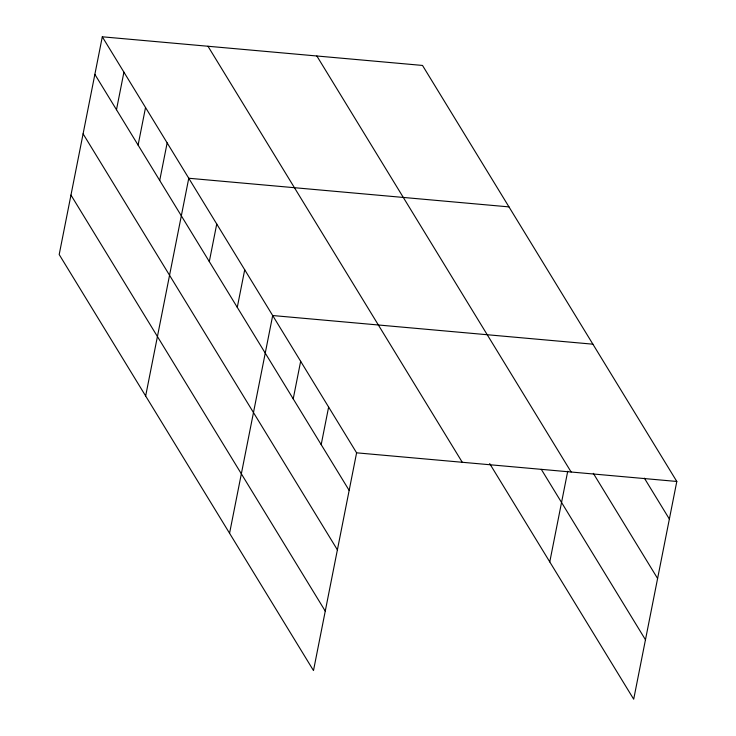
<?xml version="1.0" encoding="UTF-8"?>
<svg xmlns="http://www.w3.org/2000/svg" width="736" height="736" viewBox="0 0 736 736"><rect width="100%" height="100%" fill="white"/><g stroke="black" fill="none" stroke-linecap="round" stroke-linejoin="round"><path stroke-width="1.1" d="M102.304 36.8L59.193 254.536L313.49 670.56L356.601 452.824L102.304 36.8L422.51 65.44L676.807 481.464L633.696 699.2L489.661 463.57M116.481 109.728L123.924 72.165M138.101 145.093L145.535 107.52M159.712 180.458L167.155 142.885M145.654 395.986L188.766 178.25L508.972 206.89M209.3 261.584L216.743 224.011M237.277 307.344L244.711 269.772M229.568 533.269L272.688 315.532L592.885 344.181M293.213 398.866L300.656 361.302M321.19 444.627L328.624 407.063M549.774 561.908L567.723 471.27M356.601 452.824L676.807 481.464M644.368 478.142L669.364 519.036M593.317 473.331L657.598 578.487M316.848 55.991L571.136 472.015M541.31 469.356L645.463 639.75M207.975 46.248L462.272 462.272M94.87 74.373L349.158 490.397M83.094 133.823L337.392 549.847M70.969 195.077L325.257 611.101"/></g></svg>
